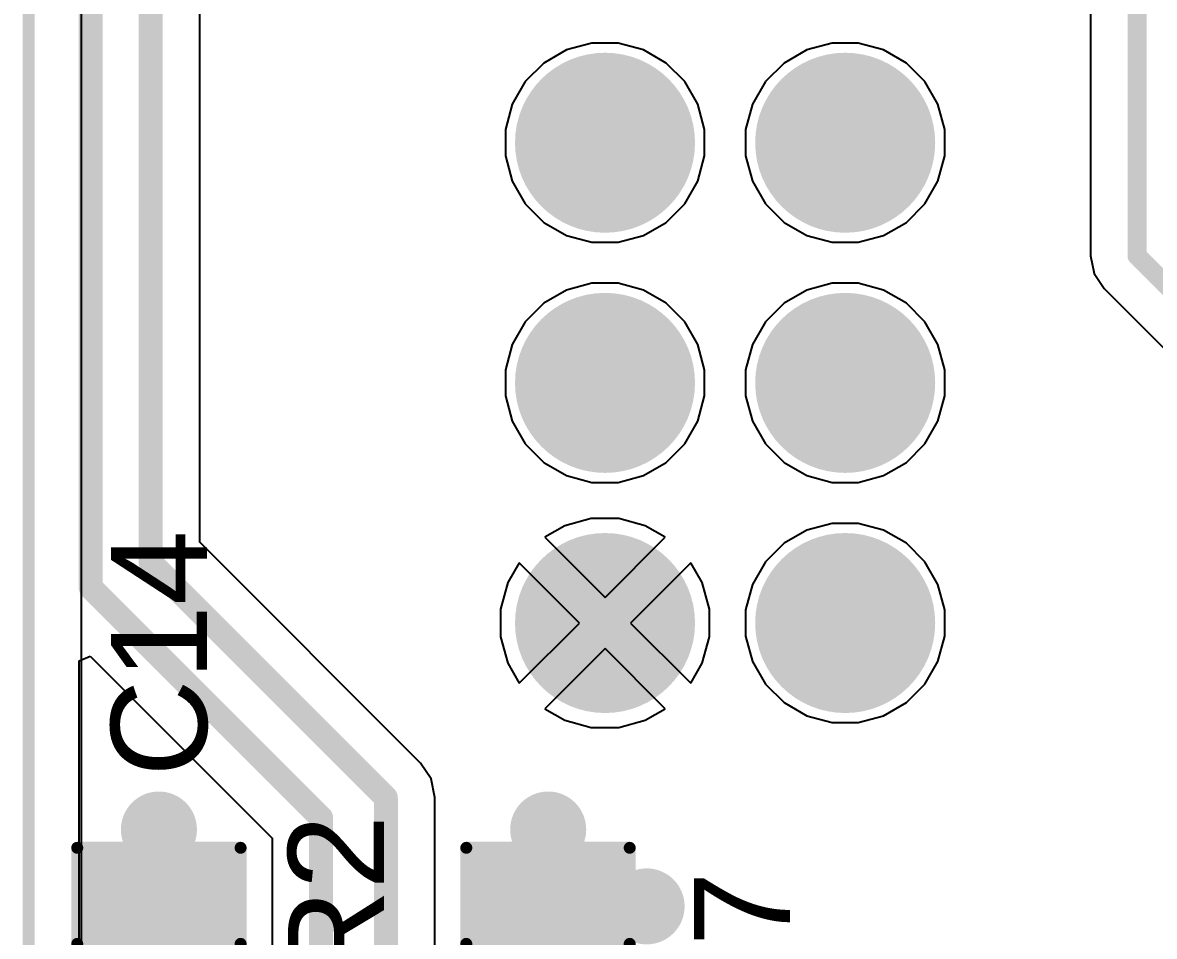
# Model space of a CAD drawing. Header units: millimetres. Extents: x 0 to 172, y 0 to 138.
# Drawn here: x -0.06 to 11.91, y 44.59 to 54.25 of the extents above; entities that cross this region are included whole.
import ezdxf

# ---------------------------------------------------------------- set-up
doc = ezdxf.new("R2010")
doc.units = ezdxf.units.MM
for name, color, linetype in [('BottomLayer', 5, 'Continuous'), ('BottomSolder', 6, 'Continuous'), ('Mechanical2', 216, 'Continuous'), ('MultiLayer', 9, 'Continuous'), ('PadHoleLayer', 156, 'Continuous'), ('TopLayer', 1, 'Continuous'), ('TopOverlay', 2, 'Continuous'), ('TopPaste', 8, 'Continuous'), ('TopSolder', 216, 'Continuous'), ('ViaHoleLayer', 16, 'Continuous')]:
    doc.layers.add(name, color=color, linetype=linetype)
doc.styles.add('Arial', font='', dxfattribs={"height": 0.2})
doc.styles.get('Arial').set_extended_font_data('Arial')

# ---------------------------------------------------------------- blocks, each defined once
blk = doc.blocks.new('ESW_112_23_G_D_B_1')
at = {"layer": 'BottomLayer'}
h = blk.add_hatch(color=5, dxfattribs=at)
edge = h.paths.add_edge_path()
edge.add_arc((-13.97, 1.27), 0.85, 0, 360)
h = blk.add_hatch(color=5, dxfattribs=at)
edge = h.paths.add_edge_path()
edge.add_arc((-11.43, 1.27), 0.85, 0, 360)
h = blk.add_hatch(color=5, dxfattribs=at)
edge = h.paths.add_edge_path()
edge.add_arc((-8.89, 1.27), 0.85, 0, 360)
h = blk.add_hatch(color=5, dxfattribs=at)
edge = h.paths.add_edge_path()
edge.add_arc((-13.97, -1.27), 0.85, 0, 360)
h = blk.add_hatch(color=5, dxfattribs=at)
edge = h.paths.add_edge_path()
edge.add_arc((-11.43, -1.27), 0.85, 0, 360)
h = blk.add_hatch(color=5, dxfattribs=at)
edge = h.paths.add_edge_path()
edge.add_arc((-8.89, -1.27), 0.85, 0, 360)
at = {"layer": 'BottomSolder'}
h = blk.add_hatch(color=6, dxfattribs=at)
edge = h.paths.add_edge_path()
edge.add_arc((-13.97, 1.27), 0.952, 0, 360)
h = blk.add_hatch(color=6, dxfattribs=at)
edge = h.paths.add_edge_path()
edge.add_arc((-11.43, 1.27), 0.952, 0, 360)
h = blk.add_hatch(color=6, dxfattribs=at)
edge = h.paths.add_edge_path()
edge.add_arc((-8.89, 1.27), 0.952, 0, 360)
h = blk.add_hatch(color=6, dxfattribs=at)
edge = h.paths.add_edge_path()
edge.add_arc((-13.97, -1.27), 0.952, 0, 360)
h = blk.add_hatch(color=6, dxfattribs=at)
edge = h.paths.add_edge_path()
edge.add_arc((-11.43, -1.27), 0.952, 0, 360)
h = blk.add_hatch(color=6, dxfattribs=at)
edge = h.paths.add_edge_path()
edge.add_arc((-8.89, -1.27), 0.952, 0, 360)
at = {"layer": 'MultiLayer'}
h = blk.add_hatch(color=9, dxfattribs=at)
edge = h.paths.add_edge_path()
edge.add_arc((-13.97, 1.27), 0.85, 0, 360)
h = blk.add_hatch(color=9, dxfattribs=at)
edge = h.paths.add_edge_path()
edge.add_arc((-11.43, 1.27), 0.85, 0, 360)
h = blk.add_hatch(color=9, dxfattribs=at)
edge = h.paths.add_edge_path()
edge.add_arc((-8.89, 1.27), 0.85, 0, 360)
h = blk.add_hatch(color=9, dxfattribs=at)
edge = h.paths.add_edge_path()
edge.add_arc((-13.97, -1.27), 0.85, 0, 360)
h = blk.add_hatch(color=9, dxfattribs=at)
edge = h.paths.add_edge_path()
edge.add_arc((-11.43, -1.27), 0.85, 0, 360)
h = blk.add_hatch(color=9, dxfattribs=at)
edge = h.paths.add_edge_path()
edge.add_arc((-8.89, -1.27), 0.85, 0, 360)
at = {"layer": 'PadHoleLayer'}
h = blk.add_hatch(color=156, dxfattribs=at)
edge = h.paths.add_edge_path()
edge.add_arc((-13.97, 1.27), 0.52, 0, 360)
h = blk.add_hatch(color=156, dxfattribs=at)
edge = h.paths.add_edge_path()
edge.add_arc((-11.43, 1.27), 0.52, 0, 360)
h = blk.add_hatch(color=156, dxfattribs=at)
edge = h.paths.add_edge_path()
edge.add_arc((-8.89, 1.27), 0.52, 0, 360)
h = blk.add_hatch(color=156, dxfattribs=at)
edge = h.paths.add_edge_path()
edge.add_arc((-13.97, -1.27), 0.52, 0, 360)
h = blk.add_hatch(color=156, dxfattribs=at)
edge = h.paths.add_edge_path()
edge.add_arc((-11.43, -1.27), 0.52, 0, 360)
h = blk.add_hatch(color=156, dxfattribs=at)
edge = h.paths.add_edge_path()
edge.add_arc((-8.89, -1.27), 0.52, 0, 360)
at = {"layer": 'TopLayer'}
h = blk.add_hatch(color=1, dxfattribs=at)
edge = h.paths.add_edge_path()
edge.add_arc((-13.97, 1.27), 0.85, 0, 360)
h = blk.add_hatch(color=1, dxfattribs=at)
edge = h.paths.add_edge_path()
edge.add_arc((-11.43, 1.27), 0.85, 0, 360)
h = blk.add_hatch(color=1, dxfattribs=at)
edge = h.paths.add_edge_path()
edge.add_arc((-8.89, 1.27), 0.85, 0, 360)
h = blk.add_hatch(color=1, dxfattribs=at)
edge = h.paths.add_edge_path()
edge.add_arc((-13.97, -1.27), 0.85, 0, 360)
h = blk.add_hatch(color=1, dxfattribs=at)
edge = h.paths.add_edge_path()
edge.add_arc((-11.43, -1.27), 0.85, 0, 360)
h = blk.add_hatch(color=1, dxfattribs=at)
edge = h.paths.add_edge_path()
edge.add_arc((-8.89, -1.27), 0.85, 0, 360)
at = {"layer": 'TopSolder'}
h = blk.add_hatch(color=216, dxfattribs=at)
edge = h.paths.add_edge_path()
edge.add_arc((-13.97, 1.27), 0.952, 0, 360)
h = blk.add_hatch(color=216, dxfattribs=at)
edge = h.paths.add_edge_path()
edge.add_arc((-11.43, 1.27), 0.952, 0, 360)
h = blk.add_hatch(color=216, dxfattribs=at)
edge = h.paths.add_edge_path()
edge.add_arc((-8.89, 1.27), 0.952, 0, 360)
h = blk.add_hatch(color=216, dxfattribs=at)
edge = h.paths.add_edge_path()
edge.add_arc((-13.97, -1.27), 0.952, 0, 360)
h = blk.add_hatch(color=216, dxfattribs=at)
edge = h.paths.add_edge_path()
edge.add_arc((-11.43, -1.27), 0.952, 0, 360)
h = blk.add_hatch(color=216, dxfattribs=at)
edge = h.paths.add_edge_path()
edge.add_arc((-8.89, -1.27), 0.952, 0, 360)
blk = doc.blocks.new('C___0805_414')
at = {"layer": 'TopLayer'}
for points in [[(-1.524, 0.762), (-0.508, 0.762), (-0.508, -0.762), (-1.524, -0.762)], [(0.508, 0.762), (1.524, 0.762), (1.524, -0.762), (0.508, -0.762)]]:
    blk.add_hatch(color=1, dxfattribs=at).paths.add_polyline_path(points)
at = {"layer": 'TopPaste'}
for points in [[(-1.524, 0.762), (-0.508, 0.762), (-0.508, -0.762), (-1.524, -0.762)], [(0.508, 0.762), (1.524, 0.762), (1.524, -0.762), (0.508, -0.762)]]:
    blk.add_hatch(color=8, dxfattribs=at).paths.add_polyline_path(points)
at = {"layer": 'TopSolder'}
for points in [[(-1.594, 0.832), (-0.438, 0.832), (-0.438, -0.832), (-1.594, -0.832)], [(0.438, 0.832), (1.594, 0.832), (1.594, -0.832), (0.438, -0.832)]]:
    blk.add_hatch(color=216, dxfattribs=at).paths.add_polyline_path(points)
at = {"layer": 'TopOverlay', "const_width": 0.127}
for points in [[(-1.626, 0.864), (-0.61, 0.864)], [(-1.626, 0.864), (-1.626, -0.864)], [(0.61, 0.864), (1.626, 0.864)], [(1.626, 0.864), (1.626, -0.864)], [(-1.626, -0.864), (-0.61, -0.864)], [(0.61, -0.864), (1.626, -0.864)]]:
    blk.add_lwpolyline(points, dxfattribs=at)
at = {"layer": 'TopOverlay', "const_width": 0.0635}
for points in [[(-1.657, 0.864, 1), (-1.594, 0.864, 1)], [(-1.657, 0.864, 1), (-1.594, 0.864, 1)], [(-0.641, 0.864, 1), (-0.578, 0.864, 1)], [(0.578, 0.864, 1), (0.641, 0.864, 1)], [(1.594, 0.864, 1), (1.657, 0.864, 1)], [(1.594, 0.864, 1), (1.657, 0.864, 1)], [(-1.657, -0.864, 1), (-1.594, -0.864, 1)], [(-1.657, -0.864, 1), (-1.594, -0.864, 1)], [(-0.641, -0.864, 1), (-0.578, -0.864, 1)], [(0.578, -0.864, 1), (0.641, -0.864, 1)], [(1.594, -0.864, 1), (1.657, -0.864, 1)], [(1.594, -0.864, 1), (1.657, -0.864, 1)]]:
    blk.add_lwpolyline(points, format="xyb", close=True, dxfattribs=at)
blk = doc.blocks.new('C___0805_417')
at = {"layer": 'TopLayer'}
for points in [[(-1.524, 0.762), (-0.508, 0.762), (-0.508, -0.762), (-1.524, -0.762)], [(0.508, 0.762), (1.524, 0.762), (1.524, -0.762), (0.508, -0.762)]]:
    blk.add_hatch(color=1, dxfattribs=at).paths.add_polyline_path(points)
at = {"layer": 'TopPaste'}
for points in [[(-1.524, 0.762), (-0.508, 0.762), (-0.508, -0.762), (-1.524, -0.762)], [(0.508, 0.762), (1.524, 0.762), (1.524, -0.762), (0.508, -0.762)]]:
    blk.add_hatch(color=8, dxfattribs=at).paths.add_polyline_path(points)
at = {"layer": 'TopSolder'}
for points in [[(-1.594, 0.832), (-0.438, 0.832), (-0.438, -0.832), (-1.594, -0.832)], [(0.438, 0.832), (1.594, 0.832), (1.594, -0.832), (0.438, -0.832)]]:
    blk.add_hatch(color=216, dxfattribs=at).paths.add_polyline_path(points)
at = {"layer": 'TopOverlay', "const_width": 0.127}
for points in [[(-0.61, 0.864), (-1.626, 0.864)], [(-1.626, -0.864), (-1.626, 0.864)], [(1.626, 0.864), (0.61, 0.864)], [(1.626, -0.864), (1.626, 0.864)], [(-0.61, -0.864), (-1.626, -0.864)], [(1.626, -0.864), (0.61, -0.864)]]:
    blk.add_lwpolyline(points, dxfattribs=at)
at = {"layer": 'TopOverlay', "const_width": 0.0635}
for points in [[(-1.657, 0.864, 1), (-1.594, 0.864, 1)], [(-1.657, 0.864, 1), (-1.594, 0.864, 1)], [(-0.641, 0.864, 1), (-0.578, 0.864, 1)], [(0.578, 0.864, 1), (0.641, 0.864, 1)], [(1.594, 0.864, 1), (1.657, 0.864, 1)], [(1.594, 0.864, 1), (1.657, 0.864, 1)], [(-1.657, -0.864, 1), (-1.594, -0.864, 1)], [(-1.657, -0.864, 1), (-1.594, -0.864, 1)], [(-0.641, -0.864, 1), (-0.578, -0.864, 1)], [(0.578, -0.864, 1), (0.641, -0.864, 1)], [(1.594, -0.864, 1), (1.657, -0.864, 1)], [(1.594, -0.864, 1), (1.657, -0.864, 1)]]:
    blk.add_lwpolyline(points, format="xyb", close=True, dxfattribs=at)

msp = doc.modelspace()

# ---------------------------------------------------------------- hatches: boundary and pattern name
at = {"layer": 'BottomLayer'}
h = msp.add_hatch(color=5, dxfattribs=at)
edge = h.paths.add_edge_path()
edge.add_arc((1.378, 45.72), 0.3, 0, 360)
h = msp.add_hatch(color=5, dxfattribs=at)
edge = h.paths.add_edge_path()
edge.add_arc((5.495, 45.72), 0.3, 0, 360)
h = msp.add_hatch(color=5, dxfattribs=at)
edge = h.paths.add_edge_path()
edge.add_arc((6.536, 44.907), 0.3, 0, 360)
at = {"layer": 'BottomSolder'}
h = msp.add_hatch(color=6, dxfattribs=at)
edge = h.paths.add_edge_path()
edge.add_arc((1.378, 45.72), 0.402, 0, 360)
h = msp.add_hatch(color=6, dxfattribs=at)
edge = h.paths.add_edge_path()
edge.add_arc((5.495, 45.72), 0.402, 0, 360)
h = msp.add_hatch(color=6, dxfattribs=at)
edge = h.paths.add_edge_path()
edge.add_arc((6.536, 44.907), 0.402, 0, 360)
at = {"layer": 'TopLayer'}
h = msp.add_hatch(color=1, dxfattribs=at)
edge = h.paths.add_edge_path()
edge.add_arc((1.378, 45.72), 0.3, 0, 360)
h = msp.add_hatch(color=1, dxfattribs=at)
edge = h.paths.add_edge_path()
edge.add_arc((5.495, 45.72), 0.3, 0, 360)
h = msp.add_hatch(color=1, dxfattribs=at)
edge = h.paths.add_edge_path()
edge.add_arc((6.536, 44.907), 0.3, 0, 360)
at = {"layer": 'TopSolder'}
h = msp.add_hatch(color=216, dxfattribs=at)
edge = h.paths.add_edge_path()
edge.add_arc((1.378, 45.72), 0.402, 0, 360)
h = msp.add_hatch(color=216, dxfattribs=at)
edge = h.paths.add_edge_path()
edge.add_arc((5.495, 45.72), 0.402, 0, 360)
h = msp.add_hatch(color=216, dxfattribs=at)
edge = h.paths.add_edge_path()
edge.add_arc((6.536, 44.907), 0.402, 0, 360)
at = {"layer": 'ViaHoleLayer'}
h = msp.add_hatch(color=16, dxfattribs=at)
edge = h.paths.add_edge_path()
edge.add_arc((1.378, 45.72), 0.15, 0, 360)
h = msp.add_hatch(color=16, dxfattribs=at)
edge = h.paths.add_edge_path()
edge.add_arc((5.495, 45.72), 0.15, 0, 360)
h = msp.add_hatch(color=16, dxfattribs=at)
edge = h.paths.add_edge_path()
edge.add_arc((6.536, 44.907), 0.15, 0, 360)

# ---------------------------------------------------------------- linework, layer by layer
at = {"layer": 'BottomLayer'}
for p, q in [((0.559, 41.351), (0.559, 58.108)), ((11.232, 56.903), (11.232, 51.788)), ((5.957, 54.038), (5.689, 53.966)), ((6.235, 54.038), (5.957, 54.038)), ((6.503, 53.966), (6.235, 54.038)), ((8.497, 54.038), (8.229, 53.966)), ((8.775, 54.038), (8.497, 54.038)), ((9.043, 53.966), (8.775, 54.038)), ((5.689, 53.966), (5.449, 53.827)), ((6.743, 53.827), (6.503, 53.966)), ((8.229, 53.966), (7.989, 53.827)), ((9.283, 53.827), (9.043, 53.966)), ((5.449, 53.827), (5.253, 53.631)), ((6.939, 53.631), (6.743, 53.827)), ((7.989, 53.827), (7.793, 53.631)), ((9.479, 53.631), (9.283, 53.827)), ((5.253, 53.631), (5.115, 53.391)), ((7.077, 53.391), (6.939, 53.631)), ((7.793, 53.631), (7.655, 53.391)), ((9.617, 53.391), (9.479, 53.631)), ((5.115, 53.391), (5.043, 53.123)), ((7.149, 53.123), (7.077, 53.391)), ((7.655, 53.391), (7.583, 53.123)), ((9.689, 53.123), (9.617, 53.391)), ((5.043, 53.123), (5.043, 52.846)), ((7.149, 52.846), (7.149, 53.123)), ((7.583, 53.123), (7.583, 52.846)), ((9.689, 52.846), (9.689, 53.123)), ((5.043, 52.846), (5.115, 52.578)), ((7.077, 52.578), (7.149, 52.846)), ((7.583, 52.846), (7.655, 52.578)), ((9.617, 52.578), (9.689, 52.846)), ((5.115, 52.578), (5.253, 52.338)), ((6.939, 52.338), (7.077, 52.578)), ((7.655, 52.578), (7.793, 52.338)), ((9.479, 52.338), (9.617, 52.578)), ((5.253, 52.338), (5.449, 52.142)), ((6.743, 52.142), (6.939, 52.338)), ((7.793, 52.338), (7.989, 52.142)), ((9.283, 52.142), (9.479, 52.338)), ((5.449, 52.142), (5.689, 52.003)), ((6.503, 52.003), (6.743, 52.142)), ((7.989, 52.142), (8.229, 52.003)), ((9.043, 52.003), (9.283, 52.142)), ((5.689, 52.003), (5.957, 51.931)), ((6.235, 51.931), (6.503, 52.003)), ((8.229, 52.003), (8.497, 51.931)), ((8.775, 51.931), (9.043, 52.003)), ((5.957, 51.931), (6.235, 51.931)), ((8.497, 51.931), (8.775, 51.931)), ((11.232, 51.788), (11.269, 51.6)), ((11.269, 51.6), (11.376, 51.441)), ((5.957, 51.498), (5.689, 51.426)), ((6.235, 51.498), (5.957, 51.498)), ((6.503, 51.426), (6.235, 51.498)), ((8.497, 51.498), (8.229, 51.426)), ((8.775, 51.498), (8.497, 51.498)), ((9.043, 51.426), (8.775, 51.498)), ((5.689, 51.426), (5.449, 51.287)), ((6.743, 51.287), (6.503, 51.426)), ((8.229, 51.426), (7.989, 51.287)), ((9.283, 51.287), (9.043, 51.426)), ((11.376, 51.441), (12.517, 50.3)), ((5.449, 51.287), (5.253, 51.091)), ((6.939, 51.091), (6.743, 51.287)), ((7.989, 51.287), (7.793, 51.091)), ((9.479, 51.091), (9.283, 51.287)), ((5.253, 51.091), (5.115, 50.851)), ((7.077, 50.851), (6.939, 51.091)), ((7.793, 51.091), (7.655, 50.851)), ((9.617, 50.851), (9.479, 51.091)), ((5.115, 50.851), (5.043, 50.583)), ((7.149, 50.583), (7.077, 50.851)), ((7.655, 50.851), (7.583, 50.583)), ((9.689, 50.583), (9.617, 50.851)), ((5.043, 50.583), (5.043, 50.306)), ((7.149, 50.306), (7.149, 50.583)), ((7.583, 50.583), (7.583, 50.306)), ((9.689, 50.306), (9.689, 50.583)), ((5.043, 50.306), (5.115, 50.038)), ((7.077, 50.038), (7.149, 50.306)), ((7.583, 50.306), (7.655, 50.038)), ((9.617, 50.038), (9.689, 50.306)), ((5.115, 50.038), (5.253, 49.798)), ((6.939, 49.798), (7.077, 50.038)), ((7.655, 50.038), (7.793, 49.798)), ((9.479, 49.798), (9.617, 50.038)), ((5.253, 49.798), (5.449, 49.602)), ((6.743, 49.602), (6.939, 49.798)), ((7.793, 49.798), (7.989, 49.602)), ((9.283, 49.602), (9.479, 49.798)), ((5.449, 49.602), (5.689, 49.463)), ((6.503, 49.463), (6.743, 49.602)), ((7.989, 49.602), (8.229, 49.463)), ((9.043, 49.463), (9.283, 49.602)), ((5.689, 49.463), (5.957, 49.391)), ((6.235, 49.391), (6.503, 49.463)), ((8.229, 49.463), (8.497, 49.391)), ((8.775, 49.391), (9.043, 49.463)), ((5.957, 49.391), (6.235, 49.391)), ((8.497, 49.391), (8.775, 49.391)), ((5.951, 49.008), (5.67, 48.933)), ((6.241, 49.008), (5.951, 49.008)), ((6.522, 48.933), (6.241, 49.008)), ((8.497, 48.958), (8.229, 48.886)), ((8.775, 48.958), (8.497, 48.958)), ((9.043, 48.886), (8.775, 48.958)), ((5.67, 48.933), (5.459, 48.811)), ((6.733, 48.811), (6.522, 48.933)), ((8.229, 48.886), (7.989, 48.747)), ((9.283, 48.747), (9.043, 48.886)), ((5.459, 48.811), (6.096, 48.174)), ((6.096, 48.174), (6.733, 48.811)), ((7.989, 48.747), (7.793, 48.551)), ((9.479, 48.551), (9.283, 48.747)), ((5.189, 48.542), (5.067, 48.331)), ((5.827, 47.904), (5.189, 48.542)), ((7.003, 48.542), (6.365, 47.904)), ((7.125, 48.331), (7.003, 48.542)), ((7.793, 48.551), (7.655, 48.311)), ((9.617, 48.311), (9.479, 48.551)), ((5.067, 48.331), (4.992, 48.05)), ((7.2, 48.05), (7.125, 48.331)), ((7.655, 48.311), (7.583, 48.043)), ((9.689, 48.043), (9.617, 48.311)), ((4.992, 48.05), (4.992, 47.759)), ((7.2, 47.759), (7.2, 48.05)), ((7.583, 48.043), (7.583, 47.766)), ((9.689, 47.766), (9.689, 48.043)), ((5.189, 47.267), (5.827, 47.904)), ((6.365, 47.904), (7.003, 47.267)), ((4.992, 47.759), (5.067, 47.478)), ((7.125, 47.478), (7.2, 47.759)), ((7.583, 47.766), (7.655, 47.498)), ((9.617, 47.498), (9.689, 47.766)), ((6.096, 47.635), (5.459, 46.998)), ((6.733, 46.998), (6.096, 47.635)), ((5.067, 47.478), (5.189, 47.267)), ((7.003, 47.267), (7.125, 47.478)), ((7.655, 47.498), (7.793, 47.258)), ((9.479, 47.258), (9.617, 47.498)), ((7.793, 47.258), (7.989, 47.062)), ((9.283, 47.062), (9.479, 47.258)), ((7.989, 47.062), (8.229, 46.923)), ((9.043, 46.923), (9.283, 47.062)), ((5.459, 46.998), (5.67, 46.876)), ((6.522, 46.876), (6.733, 46.998)), ((8.229, 46.923), (8.497, 46.851)), ((8.775, 46.851), (9.043, 46.923)), ((5.67, 46.876), (5.951, 46.8)), ((6.241, 46.8), (6.522, 46.876)), ((8.497, 46.851), (8.775, 46.851)), ((5.951, 46.8), (6.241, 46.8))]:
    msp.add_line(p, q, dxfattribs=at)
at = {"layer": 'BottomLayer', "const_width": 0.203}
for points in [[(11.724, 51.788), (11.724, 58.257)], [(11.724, 51.788), (12.865, 50.647)]]:
    msp.add_lwpolyline(points, dxfattribs=at)
at = {"layer": 'BottomLayer', "const_width": 0.102}
msp.add_lwpolyline([(11.673, 51.788, 1), (11.775, 51.788, 1)], format="xyb", close=True, dxfattribs=at)
msp.add_lwpolyline([(11.673, 51.788, 1), (11.775, 51.788, 1)], format="xyb", close=True, dxfattribs=at)
at = {"layer": 'Mechanical2', "const_width": 0.127}
msp.add_lwpolyline([(0, 0), (0, 120)], dxfattribs=at)
at = {"layer": 'TopLayer'}
for p, q in [((1.809, 48.759), (1.809, 104.056)), ((5.957, 54.038), (5.689, 53.966)), ((6.235, 54.038), (5.957, 54.038)), ((6.503, 53.966), (6.235, 54.038)), ((8.497, 54.038), (8.229, 53.966)), ((8.775, 54.038), (8.497, 54.038)), ((9.043, 53.966), (8.775, 54.038)), ((5.689, 53.966), (5.449, 53.827)), ((6.743, 53.827), (6.503, 53.966)), ((8.229, 53.966), (7.989, 53.827)), ((9.283, 53.827), (9.043, 53.966)), ((5.449, 53.827), (5.253, 53.631)), ((6.939, 53.631), (6.743, 53.827)), ((7.989, 53.827), (7.793, 53.631)), ((9.479, 53.631), (9.283, 53.827)), ((5.253, 53.631), (5.115, 53.391)), ((7.077, 53.391), (6.939, 53.631)), ((7.793, 53.631), (7.655, 53.391)), ((9.617, 53.391), (9.479, 53.631)), ((5.115, 53.391), (5.043, 53.123)), ((7.149, 53.123), (7.077, 53.391)), ((7.655, 53.391), (7.583, 53.123)), ((9.689, 53.123), (9.617, 53.391)), ((5.043, 53.123), (5.043, 52.846)), ((7.149, 52.846), (7.149, 53.123)), ((7.583, 53.123), (7.583, 52.846)), ((9.689, 52.846), (9.689, 53.123)), ((5.043, 52.846), (5.115, 52.578)), ((7.077, 52.578), (7.149, 52.846)), ((7.583, 52.846), (7.655, 52.578)), ((9.617, 52.578), (9.689, 52.846)), ((5.115, 52.578), (5.253, 52.338)), ((6.939, 52.338), (7.077, 52.578)), ((7.655, 52.578), (7.793, 52.338)), ((9.479, 52.338), (9.617, 52.578)), ((5.253, 52.338), (5.449, 52.142)), ((6.743, 52.142), (6.939, 52.338)), ((7.793, 52.338), (7.989, 52.142)), ((9.283, 52.142), (9.479, 52.338)), ((5.449, 52.142), (5.689, 52.003)), ((6.503, 52.003), (6.743, 52.142)), ((7.989, 52.142), (8.229, 52.003)), ((9.043, 52.003), (9.283, 52.142)), ((5.689, 52.003), (5.957, 51.931)), ((6.235, 51.931), (6.503, 52.003)), ((8.229, 52.003), (8.497, 51.931)), ((8.775, 51.931), (9.043, 52.003)), ((5.957, 51.931), (6.235, 51.931)), ((8.497, 51.931), (8.775, 51.931)), ((5.957, 51.498), (5.689, 51.426)), ((6.235, 51.498), (5.957, 51.498)), ((6.503, 51.426), (6.235, 51.498)), ((8.497, 51.498), (8.229, 51.426)), ((8.775, 51.498), (8.497, 51.498)), ((9.043, 51.426), (8.775, 51.498)), ((5.689, 51.426), (5.449, 51.287)), ((6.743, 51.287), (6.503, 51.426)), ((8.229, 51.426), (7.989, 51.287)), ((9.283, 51.287), (9.043, 51.426)), ((5.449, 51.287), (5.253, 51.091)), ((6.939, 51.091), (6.743, 51.287)), ((7.989, 51.287), (7.793, 51.091)), ((9.479, 51.091), (9.283, 51.287)), ((5.253, 51.091), (5.115, 50.851)), ((7.077, 50.851), (6.939, 51.091)), ((7.793, 51.091), (7.655, 50.851)), ((9.617, 50.851), (9.479, 51.091)), ((5.115, 50.851), (5.043, 50.583)), ((7.149, 50.583), (7.077, 50.851)), ((7.655, 50.851), (7.583, 50.583)), ((9.689, 50.583), (9.617, 50.851)), ((5.043, 50.583), (5.043, 50.306)), ((7.149, 50.306), (7.149, 50.583)), ((7.583, 50.583), (7.583, 50.306)), ((9.689, 50.306), (9.689, 50.583)), ((5.043, 50.306), (5.115, 50.038)), ((7.077, 50.038), (7.149, 50.306)), ((7.583, 50.306), (7.655, 50.038)), ((9.617, 50.038), (9.689, 50.306)), ((5.115, 50.038), (5.253, 49.798)), ((6.939, 49.798), (7.077, 50.038)), ((7.655, 50.038), (7.793, 49.798)), ((9.479, 49.798), (9.617, 50.038)), ((5.253, 49.798), (5.449, 49.602)), ((6.743, 49.602), (6.939, 49.798)), ((7.793, 49.798), (7.989, 49.602)), ((9.283, 49.602), (9.479, 49.798)), ((5.449, 49.602), (5.689, 49.463)), ((6.503, 49.463), (6.743, 49.602)), ((7.989, 49.602), (8.229, 49.463)), ((9.043, 49.463), (9.283, 49.602)), ((5.689, 49.463), (5.957, 49.391)), ((6.235, 49.391), (6.503, 49.463)), ((8.229, 49.463), (8.497, 49.391)), ((8.775, 49.391), (9.043, 49.463)), ((5.957, 49.391), (6.235, 49.391)), ((8.497, 49.391), (8.775, 49.391)), ((5.951, 49.008), (5.67, 48.933)), ((6.241, 49.008), (5.951, 49.008)), ((6.522, 48.933), (6.241, 49.008)), ((8.497, 48.958), (8.229, 48.886)), ((8.775, 48.958), (8.497, 48.958)), ((9.043, 48.886), (8.775, 48.958)), ((5.67, 48.933), (5.459, 48.811)), ((6.733, 48.811), (6.522, 48.933)), ((8.229, 48.886), (7.989, 48.747)), ((9.283, 48.747), (9.043, 48.886)), ((4.144, 46.423), (1.809, 48.759)), ((5.459, 48.811), (6.096, 48.174)), ((6.096, 48.174), (6.733, 48.811)), ((7.989, 48.747), (7.793, 48.551)), ((9.479, 48.551), (9.283, 48.747)), ((5.189, 48.542), (5.067, 48.331)), ((5.827, 47.904), (5.189, 48.542)), ((7.003, 48.542), (6.365, 47.904)), ((7.125, 48.331), (7.003, 48.542)), ((7.793, 48.551), (7.655, 48.311)), ((9.617, 48.311), (9.479, 48.551)), ((5.067, 48.331), (4.992, 48.05)), ((7.2, 48.05), (7.125, 48.331)), ((7.655, 48.311), (7.583, 48.043)), ((9.689, 48.043), (9.617, 48.311)), ((4.992, 48.05), (4.992, 47.759)), ((7.2, 47.759), (7.2, 48.05)), ((7.583, 48.043), (7.583, 47.766)), ((9.689, 47.766), (9.689, 48.043)), ((5.189, 47.267), (5.827, 47.904)), ((6.365, 47.904), (7.003, 47.267)), ((4.992, 47.759), (5.067, 47.478)), ((7.125, 47.478), (7.2, 47.759)), ((7.583, 47.766), (7.655, 47.498)), ((9.617, 47.498), (9.689, 47.766)), ((0.533, 47.505), (0.651, 47.554)), ((0.651, 47.554), (2.575, 45.629)), ((6.096, 47.635), (5.459, 46.998)), ((6.733, 46.998), (6.096, 47.635)), ((0.533, 43.647), (0.533, 47.505)), ((5.067, 47.478), (5.189, 47.267)), ((7.003, 47.267), (7.125, 47.478)), ((7.655, 47.498), (7.793, 47.258)), ((9.479, 47.258), (9.617, 47.498)), ((7.793, 47.258), (7.989, 47.062)), ((9.283, 47.062), (9.479, 47.258)), ((7.989, 47.062), (8.229, 46.923)), ((9.043, 46.923), (9.283, 47.062)), ((5.459, 46.998), (5.67, 46.876)), ((6.522, 46.876), (6.733, 46.998)), ((8.229, 46.923), (8.497, 46.851)), ((8.775, 46.851), (9.043, 46.923)), ((5.67, 46.876), (5.951, 46.8)), ((6.241, 46.8), (6.522, 46.876)), ((8.497, 46.851), (8.775, 46.851)), ((5.951, 46.8), (6.241, 46.8)), ((4.256, 46.255), (4.144, 46.423)), ((4.296, 46.057), (4.256, 46.255)), ((4.296, 43.645), (4.296, 46.057)), ((2.575, 45.629), (2.575, 43.645))]:
    msp.add_line(p, q, dxfattribs=at)
at = {"layer": 'TopLayer', "const_width": 0.254}
for points in [[(0.656, 48.281), (0.656, 104.643)], [(1.291, 48.544), (1.291, 104.271)], [(1.291, 48.544), (3.778, 46.057)], [(0.656, 48.281), (3.093, 45.843)], [(3.778, 43.393), (3.778, 46.057)], [(3.093, 43.393), (3.093, 45.843)]]:
    msp.add_lwpolyline(points, dxfattribs=at)
at = {"layer": 'TopLayer', "const_width": 0.127}
for points in [[(1.227, 48.544, 1), (1.354, 48.544, 1)], [(1.227, 48.544, 1), (1.354, 48.544, 1)], [(0.592, 48.281, 1), (0.719, 48.281, 1)], [(0.592, 48.281, 1), (0.719, 48.281, 1)], [(3.714, 46.057, 1), (3.841, 46.057, 1)], [(3.714, 46.057, 1), (3.841, 46.057, 1)], [(3.03, 45.843, 1), (3.157, 45.843, 1)], [(3.03, 45.843, 1), (3.157, 45.843, 1)]]:
    msp.add_lwpolyline(points, format="xyb", close=True, dxfattribs=at)

# ---------------------------------------------------------------- block references
for name, p, rotation in [('ESW_112_23_G_D_B_1', (7.366, 61.874), 90), ('C___0805_417', (1.378, 43.901), 270), ('C___0805_414', (5.493, 43.901), 90)]:
    msp.add_blockref(name, p, dxfattribs=dict(rotation=rotation))

# ---------------------------------------------------------------- texts
at = {"layer": 'TopOverlay', "style": 'Arial'}
for s, p in [('C14', (1.886, 46.279)), ('R2', (3.759, 44.061)), ('C17', (8.052, 42.672))]:
    msp.add_text(s, height=1.016, rotation=90, dxfattribs=at).set_placement(p)

doc.saveas('drawing.dxf')
